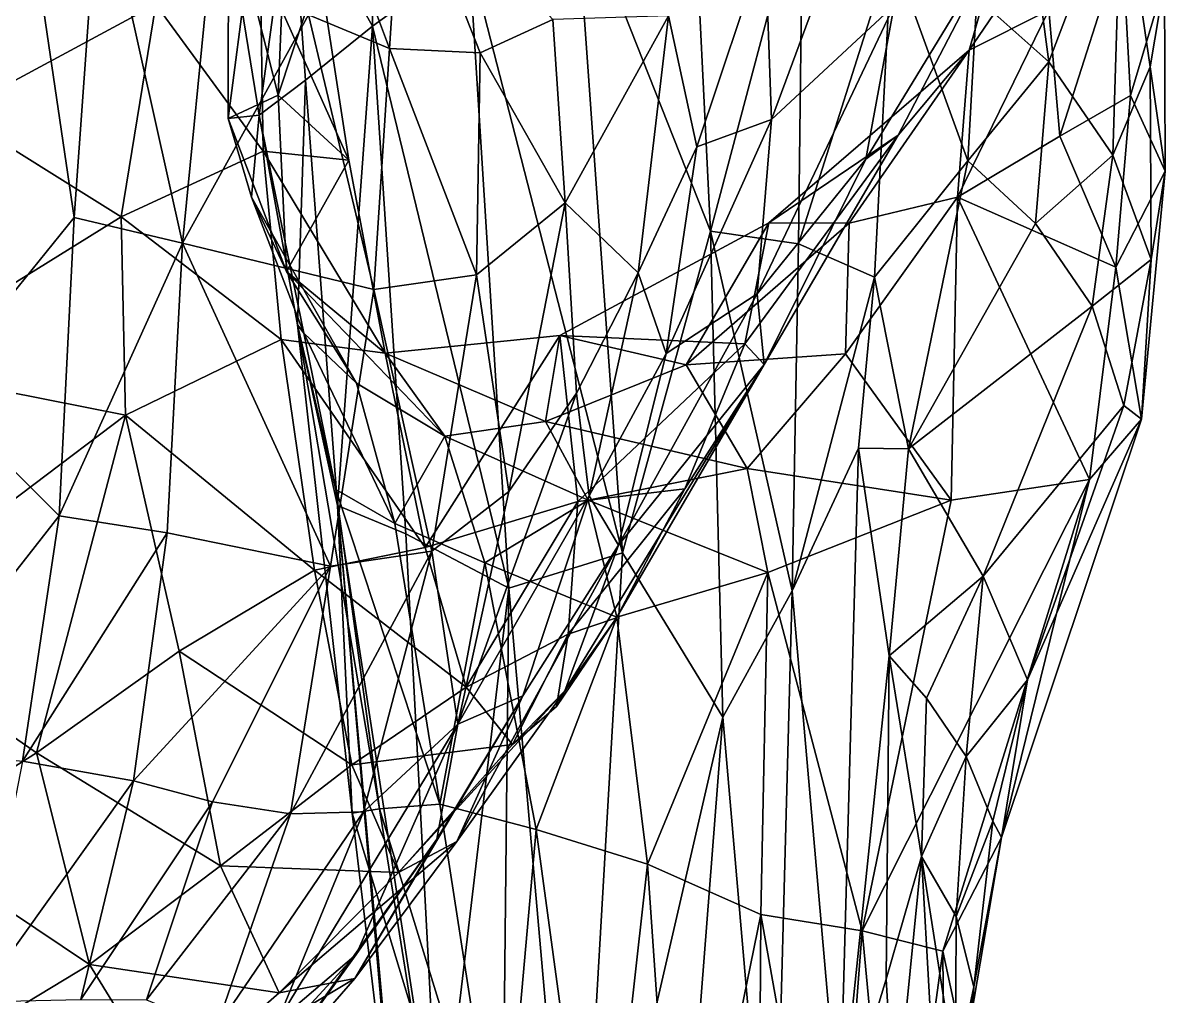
# Model space of a CAD drawing. Extents: x -1.1 to 1.1, y -4.3 to 7.3.
# Drawn here: x 0.4645 to 0.6602, y -1.7024 to -1.5356 of the extents above; entities that cross this region are included whole.
import ezdxf

# ---------------------------------------------------------------- set-up
doc = ezdxf.new("R2010")
doc.units = 0
doc.layers.add('T_REX$LWO', color=1, linetype='CONTINUOUS')

msp = doc.modelspace()

# ---------------------------------------------------------------- linework, layer by layer
at = {"layer": 'T_REX$LWO'}
for points in [[(0.47332, -1.56899, 3.25353), (0.45985, -1.47778, 3.2816), (0.44925, -1.59869, 3.29243)], [(0.4776, -1.50921, 3.23126), (0.45985, -1.47778, 3.2816), (0.47332, -1.56899, 3.25353)], [(0.51048, -1.51125, 2.6818), (0.52365, -1.48285, 2.67463), (0.52441, -1.5362, 2.65419)], [(0.54093, -1.52411, 2.64502), (0.52441, -1.5362, 2.65419), (0.52365, -1.48285, 2.67463)], [(0.51102, -1.49655, 3.1487), (0.51345, -1.53424, 3.17818), (0.5273, -1.54004, 3.15033)], [(0.5273, -1.54004, 3.15033), (0.52945, -1.50684, 3.11399), (0.51102, -1.49655, 3.1487)], [(0.59162, -1.52185, 2.89194), (0.59274, -1.55218, 2.90023), (0.61, -1.50559, 2.83206)], [(0.61374, -1.53265, 2.8408), (0.61, -1.50559, 2.83206), (0.59274, -1.55218, 2.90023)], [(0.52945, -1.50684, 3.11399), (0.5273, -1.54004, 3.15033), (0.54284, -1.54075, 3.121)], [(0.52945, -1.50684, 3.11399), (0.54284, -1.54075, 3.121), (0.5553, -1.53503, 3.07815)], [(0.4776, -1.50921, 3.23126), (0.47332, -1.56899, 3.25353), (0.49184, -1.57338, 3.21911)], [(0.49184, -1.57338, 3.21911), (0.49647, -1.52624, 3.20314), (0.4776, -1.50921, 3.23126)], [(0.55909, -1.51264, 2.64129), (0.57927, -1.50967, 2.63904), (0.58229, -1.57129, 2.61034)], [(0.58229, -1.57129, 2.61034), (0.57927, -1.50967, 2.63904), (0.59807, -1.51162, 2.64041)], [(0.64025, -1.53345, 2.75086), (0.64765, -1.50932, 2.75679), (0.62657, -1.54027, 2.76458)], [(0.62657, -1.54027, 2.76458), (0.64765, -1.50932, 2.75679), (0.63226, -1.52058, 2.79363)], [(0.63617, -1.51173, 2.66519), (0.6527, -1.50963, 2.69131), (0.64023, -1.54231, 2.65814)], [(0.6527, -1.50963, 2.69131), (0.65119, -1.55827, 2.66886), (0.64023, -1.54231, 2.65814)], [(0.6527, -1.50963, 2.69131), (0.65758, -1.54318, 2.68861), (0.65119, -1.55827, 2.66886)], [(0.6527, -1.50963, 2.69131), (0.66003, -1.52853, 2.70894), (0.65758, -1.54318, 2.68861)], [(0.44642, -1.52997, 2.88576), (0.46933, -1.51195, 2.84389), (0.45281, -1.55103, 2.84946)], [(0.48726, -1.53248, 2.7901), (0.45281, -1.55103, 2.84946), (0.46933, -1.51195, 2.84389)], [(0.51048, -1.51125, 2.6818), (0.50501, -1.55143, 2.69285), (0.49972, -1.51903, 2.70858)], [(0.50501, -1.55143, 2.69285), (0.51048, -1.51125, 2.6818), (0.51293, -1.54543, 2.66944)], [(0.52441, -1.5362, 2.65419), (0.51293, -1.54543, 2.66944), (0.51048, -1.51125, 2.6818)], [(0.59734, -1.57351, 2.61255), (0.58229, -1.57129, 2.61034), (0.59807, -1.51162, 2.64041)], [(0.59734, -1.57351, 2.61255), (0.59807, -1.51162, 2.64041), (0.61326, -1.52317, 2.64193)], [(0.64023, -1.54231, 2.65814), (0.62792, -1.53128, 2.64915), (0.63617, -1.51173, 2.66519)], [(0.54093, -1.52411, 2.64502), (0.55909, -1.51264, 2.64129), (0.56723, -1.62646, 2.58883)], [(0.58229, -1.57129, 2.61034), (0.56723, -1.62646, 2.58883), (0.55909, -1.51264, 2.64129)], [(0.49972, -1.51903, 2.70858), (0.49965, -1.55198, 2.72204), (0.50291, -1.52706, 2.71957)], [(0.49965, -1.55198, 2.72204), (0.49972, -1.51903, 2.70858), (0.50501, -1.55143, 2.69285)], [(0.50291, -1.52706, 2.71957), (0.50825, -1.548, 2.72424), (0.50945, -1.51906, 2.72418)], [(0.51534, -1.52655, 2.72615), (0.50945, -1.51906, 2.72418), (0.50825, -1.548, 2.72424)], [(0.57511, -1.5344, 2.98849), (0.57993, -1.55687, 2.96371), (0.59162, -1.52185, 2.89194)], [(0.59274, -1.55218, 2.90023), (0.59162, -1.52185, 2.89194), (0.57993, -1.55687, 2.96371)], [(0.61442, -1.55486, 2.80036), (0.63226, -1.52058, 2.79363), (0.60888, -1.55897, 2.84045)], [(0.61374, -1.53265, 2.8408), (0.60888, -1.55897, 2.84045), (0.63226, -1.52058, 2.79363)], [(0.63226, -1.52058, 2.79363), (0.61442, -1.55486, 2.80036), (0.62657, -1.54027, 2.76458)], [(0.64209, -1.55501, 2.73409), (0.65281, -1.52164, 2.73784), (0.64025, -1.53345, 2.75086)], [(0.64209, -1.55501, 2.73409), (0.65421, -1.54805, 2.72313), (0.65281, -1.52164, 2.73784)], [(0.65281, -1.52164, 2.73784), (0.65421, -1.54805, 2.72313), (0.66003, -1.52853, 2.70894)], [(0.61037, -1.57922, 2.61811), (0.59734, -1.57351, 2.61255), (0.61326, -1.52317, 2.64193)], [(0.61037, -1.57922, 2.61811), (0.61326, -1.52317, 2.64193), (0.62635, -1.55925, 2.63778)], [(0.62635, -1.55925, 2.63778), (0.61326, -1.52317, 2.64193), (0.62792, -1.53128, 2.64915)], [(0.48726, -1.53248, 2.7901), (0.50514, -1.52511, 2.75297), (0.50565, -1.55761, 2.75891)], [(0.50514, -1.52511, 2.75297), (0.51534, -1.52655, 2.72615), (0.52032, -1.55914, 2.73036)], [(0.52032, -1.55914, 2.73036), (0.50565, -1.55761, 2.75891), (0.50514, -1.52511, 2.75297)], [(0.52441, -1.5362, 2.65419), (0.54093, -1.52411, 2.64502), (0.54775, -1.63249, 2.59676)], [(0.56723, -1.62646, 2.58883), (0.54775, -1.63249, 2.59676), (0.54093, -1.52411, 2.64502)], [(0.49184, -1.57338, 3.21911), (0.51345, -1.53424, 3.17818), (0.49647, -1.52624, 3.20314)], [(0.50825, -1.548, 2.72424), (0.50291, -1.52706, 2.71957), (0.49965, -1.55198, 2.72204)], [(0.50825, -1.548, 2.72424), (0.52032, -1.55914, 2.73036), (0.51534, -1.52655, 2.72615)], [(0.66003, -1.52853, 2.70894), (0.65421, -1.54805, 2.72313), (0.66015, -1.56106, 2.70152)], [(0.66003, -1.52853, 2.70894), (0.66015, -1.56106, 2.70152), (0.65758, -1.54318, 2.68861)], [(0.62635, -1.55925, 2.63778), (0.62792, -1.53128, 2.64915), (0.64023, -1.54231, 2.65814)], [(0.45281, -1.55103, 2.84946), (0.48726, -1.53248, 2.7901), (0.48134, -1.56887, 2.80095)], [(0.50565, -1.55761, 2.75891), (0.48134, -1.56887, 2.80095), (0.48726, -1.53248, 2.7901)], [(0.59274, -1.55218, 2.90023), (0.59025, -1.58208, 2.90225), (0.61374, -1.53265, 2.8408)], [(0.60888, -1.55897, 2.84045), (0.61374, -1.53265, 2.8408), (0.59025, -1.58208, 2.90225)], [(0.62456, -1.56546, 2.74742), (0.64025, -1.53345, 2.75086), (0.62657, -1.54027, 2.76458)], [(0.62456, -1.56546, 2.74742), (0.64209, -1.55501, 2.73409), (0.64025, -1.53345, 2.75086)], [(0.51345, -1.53424, 3.17818), (0.49184, -1.57338, 3.21911), (0.52461, -1.58132, 3.16864)], [(0.52461, -1.58132, 3.16864), (0.5273, -1.54004, 3.15033), (0.51345, -1.53424, 3.17818)], [(0.5553, -1.53503, 3.07815), (0.54284, -1.54075, 3.121), (0.55738, -1.56647, 3.08851)], [(0.5553, -1.53503, 3.07815), (0.55738, -1.56647, 3.08851), (0.57511, -1.5344, 2.98849)], [(0.56991, -1.57846, 3.01553), (0.57511, -1.5344, 2.98849), (0.55738, -1.56647, 3.08851)], [(0.57511, -1.5344, 2.98849), (0.56991, -1.57846, 3.01553), (0.57993, -1.55687, 2.96371)], [(0.52441, -1.5362, 2.65419), (0.5184, -1.61835, 2.64015), (0.51293, -1.54543, 2.66944)], [(0.5184, -1.61835, 2.64015), (0.52441, -1.5362, 2.65419), (0.53009, -1.62317, 2.61716)], [(0.54775, -1.63249, 2.59676), (0.53009, -1.62317, 2.61716), (0.52441, -1.5362, 2.65419)], [(0.5273, -1.54004, 3.15033), (0.52461, -1.58132, 3.16864), (0.54223, -1.57879, 3.13678)], [(0.54223, -1.57879, 3.13678), (0.54284, -1.54075, 3.121), (0.5273, -1.54004, 3.15033)], [(0.54284, -1.54075, 3.121), (0.54223, -1.57879, 3.13678), (0.55738, -1.56647, 3.08851)], [(0.59228, -1.56986, 2.76417), (0.60605, -1.56993, 2.76108), (0.62657, -1.54027, 2.76458)], [(0.59228, -1.56986, 2.76417), (0.62657, -1.54027, 2.76458), (0.61442, -1.55486, 2.80036)], [(0.60605, -1.56993, 2.76108), (0.62456, -1.56546, 2.74742), (0.62657, -1.54027, 2.76458)], [(0.63797, -1.57002, 2.64747), (0.62635, -1.55925, 2.63778), (0.64023, -1.54231, 2.65814)], [(0.63797, -1.57002, 2.64747), (0.64023, -1.54231, 2.65814), (0.65119, -1.55827, 2.66886)], [(0.65758, -1.54318, 2.68861), (0.65778, -1.57619, 2.67987), (0.65119, -1.55827, 2.66886)], [(0.65758, -1.54318, 2.68861), (0.66015, -1.56106, 2.70152), (0.65778, -1.57619, 2.67987)], [(0.51152, -1.58736, 2.67439), (0.50501, -1.55143, 2.69285), (0.51293, -1.54543, 2.66944)], [(0.51152, -1.58736, 2.67439), (0.51293, -1.54543, 2.66944), (0.5184, -1.61835, 2.64015)], [(0.49965, -1.55198, 2.72204), (0.50967, -1.57822, 2.73548), (0.50825, -1.548, 2.72424)], [(0.52032, -1.55914, 2.73036), (0.50825, -1.548, 2.72424), (0.50967, -1.57822, 2.73548)], [(0.6517, -1.57749, 2.71503), (0.65421, -1.54805, 2.72313), (0.64209, -1.55501, 2.73409)], [(0.65421, -1.54805, 2.72313), (0.6517, -1.57749, 2.71503), (0.66015, -1.56106, 2.70152)], [(0.48134, -1.56887, 2.80095), (0.44002, -1.59449, 2.86803), (0.45281, -1.55103, 2.84946)], [(0.50501, -1.55143, 2.69285), (0.50366, -1.56551, 2.71579), (0.49965, -1.55198, 2.72204)], [(0.51266, -1.58882, 2.69811), (0.50366, -1.56551, 2.71579), (0.50501, -1.55143, 2.69285)], [(0.50501, -1.55143, 2.69285), (0.51152, -1.58736, 2.67439), (0.51266, -1.58882, 2.69811)], [(0.49965, -1.55198, 2.72204), (0.50366, -1.56551, 2.71579), (0.50967, -1.57822, 2.73548)], [(0.57993, -1.55687, 2.96371), (0.57471, -1.59228, 2.96785), (0.59274, -1.55218, 2.90023)], [(0.59025, -1.58208, 2.90225), (0.59274, -1.55218, 2.90023), (0.57471, -1.59228, 2.96785)], [(0.58819, -1.59063, 2.80076), (0.61442, -1.55486, 2.80036), (0.59149, -1.59417, 2.86487)], [(0.61442, -1.55486, 2.80036), (0.58819, -1.59063, 2.80076), (0.59228, -1.56986, 2.76417)], [(0.60888, -1.55897, 2.84045), (0.59149, -1.59417, 2.86487), (0.61442, -1.55486, 2.80036)], [(0.62456, -1.56546, 2.74742), (0.6517, -1.57749, 2.71503), (0.64209, -1.55501, 2.73409)], [(0.57471, -1.59228, 2.96785), (0.57993, -1.55687, 2.96371), (0.56991, -1.57846, 3.01553)], [(0.48134, -1.56887, 2.80095), (0.50565, -1.55761, 2.75891), (0.50877, -1.58986, 2.77678)], [(0.50565, -1.55761, 2.75891), (0.52032, -1.55914, 2.73036), (0.52656, -1.59222, 2.7472)], [(0.52656, -1.59222, 2.7472), (0.50877, -1.58986, 2.77678), (0.50565, -1.55761, 2.75891)], [(0.50967, -1.57822, 2.73548), (0.52656, -1.59222, 2.7472), (0.52032, -1.55914, 2.73036)], [(0.59025, -1.58208, 2.90225), (0.59149, -1.59417, 2.86487), (0.60888, -1.55897, 2.84045)], [(0.61622, -1.60859, 2.61631), (0.61037, -1.57922, 2.61811), (0.62635, -1.55925, 2.63778)], [(0.61622, -1.60859, 2.61631), (0.62635, -1.55925, 2.63778), (0.63797, -1.57002, 2.64747)], [(0.65119, -1.55827, 2.66886), (0.64767, -1.58414, 2.6589), (0.63797, -1.57002, 2.64747)], [(0.64767, -1.58414, 2.6589), (0.65119, -1.55827, 2.66886), (0.65778, -1.57619, 2.67987)], [(0.66015, -1.56106, 2.70152), (0.6517, -1.57749, 2.71503), (0.65612, -1.6035, 2.68767)], [(0.66015, -1.56106, 2.70152), (0.65612, -1.6035, 2.68767), (0.65778, -1.57619, 2.67987)], [(0.50366, -1.56551, 2.71579), (0.51266, -1.58882, 2.69811), (0.52165, -1.59736, 2.71645)], [(0.52165, -1.59736, 2.71645), (0.50967, -1.57822, 2.73548), (0.50366, -1.56551, 2.71579)], [(0.54772, -1.61595, 3.10361), (0.55738, -1.56647, 3.08851), (0.54223, -1.57879, 3.13678)], [(0.55738, -1.56647, 3.08851), (0.54772, -1.61595, 3.10361), (0.55933, -1.59909, 3.0621)], [(0.55738, -1.56647, 3.08851), (0.55933, -1.59909, 3.0621), (0.56991, -1.57846, 3.01553)], [(0.60538, -1.59233, 2.74654), (0.62456, -1.56546, 2.74742), (0.60605, -1.56993, 2.76108)], [(0.62353, -1.61738, 2.71995), (0.62456, -1.56546, 2.74742), (0.60538, -1.59233, 2.74654)], [(0.62353, -1.61738, 2.71995), (0.64722, -1.61389, 2.70175), (0.62456, -1.56546, 2.74742)], [(0.64722, -1.61389, 2.70175), (0.6517, -1.57749, 2.71503), (0.62456, -1.56546, 2.74742)], [(0.44002, -1.59449, 2.86803), (0.48134, -1.56887, 2.80095), (0.48209, -1.60286, 2.81837)], [(0.47074, -1.6201, 3.23788), (0.47332, -1.56899, 3.25353), (0.44925, -1.59869, 3.29243)], [(0.49184, -1.57338, 3.21911), (0.47332, -1.56899, 3.25353), (0.47074, -1.6201, 3.23788)], [(0.50877, -1.58986, 2.77678), (0.48209, -1.60286, 2.81837), (0.48134, -1.56887, 2.80095)], [(0.55649, -1.58918, 2.75796), (0.57813, -1.59421, 2.75764), (0.59228, -1.56986, 2.76417)], [(0.55649, -1.58918, 2.75796), (0.59228, -1.56986, 2.76417), (0.58819, -1.59063, 2.80076)], [(0.57813, -1.59421, 2.75764), (0.60605, -1.56993, 2.76108), (0.59228, -1.56986, 2.76417)], [(0.57813, -1.59421, 2.75764), (0.60538, -1.59233, 2.74654), (0.60605, -1.56993, 2.76108)], [(0.61622, -1.60859, 2.61631), (0.63797, -1.57002, 2.64747), (0.64767, -1.58414, 2.6589)], [(0.56723, -1.62646, 2.58883), (0.58229, -1.57129, 2.61034), (0.58438, -1.65459, 2.57606)], [(0.59626, -1.63293, 2.58793), (0.58229, -1.57129, 2.61034), (0.59734, -1.57351, 2.61255)], [(0.58438, -1.65459, 2.57606), (0.58229, -1.57129, 2.61034), (0.59626, -1.63293, 2.58793)], [(0.47074, -1.6201, 3.23788), (0.48924, -1.62303, 3.21325), (0.49184, -1.57338, 3.21911)], [(0.48924, -1.62303, 3.21325), (0.51722, -1.6287, 3.17299), (0.49184, -1.57338, 3.21911)], [(0.52461, -1.58132, 3.16864), (0.49184, -1.57338, 3.21911), (0.51722, -1.6287, 3.17299)], [(0.59626, -1.63293, 2.58793), (0.59734, -1.57351, 2.61255), (0.61037, -1.57922, 2.61811)], [(0.65778, -1.57619, 2.67987), (0.65305, -1.60119, 2.67112), (0.64767, -1.58414, 2.6589)], [(0.65305, -1.60119, 2.67112), (0.65778, -1.57619, 2.67987), (0.65612, -1.6035, 2.68767)], [(0.50967, -1.57822, 2.73548), (0.52165, -1.59736, 2.71645), (0.5368, -1.60643, 2.72909)], [(0.5368, -1.60643, 2.72909), (0.52656, -1.59222, 2.7472), (0.50967, -1.57822, 2.73548)], [(0.54223, -1.57879, 3.13678), (0.52461, -1.58132, 3.16864), (0.53458, -1.62615, 3.14008)], [(0.54223, -1.57879, 3.13678), (0.53458, -1.62615, 3.14008), (0.54772, -1.61595, 3.10361)], [(0.56151, -1.61666, 3.01566), (0.56991, -1.57846, 3.01553), (0.55933, -1.59909, 3.0621)], [(0.56991, -1.57846, 3.01553), (0.56151, -1.61666, 3.01566), (0.57471, -1.59228, 2.96785)], [(0.6517, -1.57749, 2.71503), (0.64722, -1.61389, 2.70175), (0.65612, -1.6035, 2.68767)], [(0.60763, -1.6085, 2.60634), (0.59626, -1.63293, 2.58793), (0.61037, -1.57922, 2.61811)], [(0.60763, -1.6085, 2.60634), (0.61037, -1.57922, 2.61811), (0.61622, -1.60859, 2.61631)], [(0.52461, -1.58132, 3.16864), (0.51722, -1.6287, 3.17299), (0.53458, -1.62615, 3.14008)], [(0.57471, -1.59228, 2.96785), (0.56651, -1.6251, 2.96276), (0.59025, -1.58208, 2.90225)], [(0.59149, -1.59417, 2.86487), (0.59025, -1.58208, 2.90225), (0.56651, -1.6251, 2.96276)], [(0.64767, -1.58414, 2.6589), (0.62898, -1.63041, 2.63484), (0.61622, -1.60859, 2.61631)], [(0.62898, -1.63041, 2.63484), (0.64767, -1.58414, 2.6589), (0.65305, -1.60119, 2.67112)], [(0.52093, -1.67105, 2.64037), (0.51152, -1.58736, 2.67439), (0.5184, -1.61835, 2.64015)], [(0.51152, -1.58736, 2.67439), (0.52093, -1.67105, 2.64037), (0.52562, -1.6703, 2.66229)], [(0.52562, -1.6703, 2.66229), (0.51813, -1.6156, 2.68576), (0.51152, -1.58736, 2.67439)], [(0.51813, -1.6156, 2.68576), (0.51266, -1.58882, 2.69811), (0.51152, -1.58736, 2.67439)], [(0.48209, -1.60286, 2.81837), (0.50877, -1.58986, 2.77678), (0.51445, -1.6294, 2.81861)], [(0.50877, -1.58986, 2.77678), (0.52656, -1.59222, 2.7472), (0.53344, -1.6255, 2.78659)], [(0.53344, -1.6255, 2.78659), (0.51445, -1.6294, 2.81861), (0.50877, -1.58986, 2.77678)], [(0.51266, -1.58882, 2.69811), (0.51813, -1.6156, 2.68576), (0.52824, -1.62142, 2.70375)], [(0.52824, -1.62142, 2.70375), (0.52165, -1.59736, 2.71645), (0.51266, -1.58882, 2.69811)], [(0.52656, -1.59222, 2.7472), (0.55405, -1.60393, 2.74918), (0.55649, -1.58918, 2.75796)], [(0.52656, -1.59222, 2.7472), (0.55649, -1.58918, 2.75796), (0.53344, -1.6255, 2.78659)], [(0.55649, -1.58918, 2.75796), (0.55955, -1.61761, 2.79586), (0.53344, -1.6255, 2.78659)], [(0.55405, -1.60393, 2.74918), (0.57813, -1.59421, 2.75764), (0.55649, -1.58918, 2.75796)], [(0.58819, -1.59063, 2.80076), (0.55955, -1.61761, 2.79586), (0.55649, -1.58918, 2.75796)], [(0.55405, -1.60393, 2.74918), (0.52656, -1.59222, 2.7472), (0.5368, -1.60643, 2.72909)], [(0.55955, -1.61761, 2.79586), (0.58819, -1.59063, 2.80076), (0.57786, -1.61549, 2.84928)], [(0.56651, -1.6251, 2.96276), (0.57471, -1.59228, 2.96785), (0.56151, -1.61666, 3.01566)], [(0.59149, -1.59417, 2.86487), (0.57786, -1.61549, 2.84928), (0.58819, -1.59063, 2.80076)], [(0.58857, -1.61197, 2.73945), (0.60538, -1.59233, 2.74654), (0.57813, -1.59421, 2.75764)], [(0.58857, -1.61197, 2.73945), (0.62353, -1.61738, 2.71995), (0.60538, -1.59233, 2.74654)], [(0.48209, -1.60286, 2.81837), (0.43495, -1.6385, 2.89734), (0.44002, -1.59449, 2.86803)], [(0.55405, -1.60393, 2.74918), (0.58857, -1.61197, 2.73945), (0.57813, -1.59421, 2.75764)], [(0.59149, -1.59417, 2.86487), (0.55733, -1.65006, 2.94287), (0.5662, -1.63759, 2.89994)], [(0.56651, -1.6251, 2.96276), (0.55733, -1.65006, 2.94287), (0.59149, -1.59417, 2.86487)], [(0.59149, -1.59417, 2.86487), (0.5662, -1.63759, 2.89994), (0.57786, -1.61549, 2.84928)], [(0.5368, -1.60643, 2.72909), (0.52165, -1.59736, 2.71645), (0.52824, -1.62142, 2.70375)], [(0.47074, -1.6201, 3.23788), (0.44925, -1.59869, 3.29243), (0.43983, -1.65953, 3.23837)], [(0.53902, -1.65577, 3.09098), (0.55933, -1.59909, 3.0621), (0.54772, -1.61595, 3.10361)], [(0.55933, -1.59909, 3.0621), (0.53902, -1.65577, 3.09098), (0.56151, -1.61666, 3.01566)], [(0.65305, -1.60119, 2.67112), (0.63656, -1.64817, 2.65504), (0.62898, -1.63041, 2.63484)], [(0.63656, -1.64817, 2.65504), (0.65305, -1.60119, 2.67112), (0.65612, -1.6035, 2.68767)], [(0.43495, -1.6385, 2.89734), (0.48209, -1.60286, 2.81837), (0.46684, -1.6607, 2.89095)], [(0.49127, -1.64326, 2.85397), (0.46684, -1.6607, 2.89095), (0.48209, -1.60286, 2.81837)], [(0.51445, -1.6294, 2.81861), (0.49127, -1.64326, 2.85397), (0.48209, -1.60286, 2.81837)], [(0.56135, -1.61741, 2.7323), (0.55405, -1.60393, 2.74918), (0.5368, -1.60643, 2.72909)], [(0.58857, -1.61197, 2.73945), (0.55405, -1.60393, 2.74918), (0.56135, -1.61741, 2.7323)], [(0.63213, -1.67524, 2.66381), (0.65612, -1.6035, 2.68767), (0.64722, -1.61389, 2.70175)], [(0.65612, -1.6035, 2.68767), (0.63213, -1.67524, 2.66381), (0.63656, -1.64817, 2.65504)], [(0.54364, -1.62816, 2.71593), (0.5368, -1.60643, 2.72909), (0.52824, -1.62142, 2.70375)], [(0.56135, -1.61741, 2.7323), (0.5368, -1.60643, 2.72909), (0.54364, -1.62816, 2.71593)], [(0.60437, -1.72579, 2.56512), (0.59626, -1.63293, 2.58793), (0.60763, -1.6085, 2.60634)], [(0.60437, -1.72579, 2.56512), (0.60763, -1.6085, 2.60634), (0.61287, -1.64408, 2.60465)], [(0.61287, -1.64408, 2.60465), (0.60763, -1.6085, 2.60634), (0.61622, -1.60859, 2.61631)], [(0.61287, -1.64408, 2.60465), (0.61622, -1.60859, 2.61631), (0.62898, -1.63041, 2.63484)], [(0.59208, -1.62982, 2.72328), (0.58857, -1.61197, 2.73945), (0.56135, -1.61741, 2.7323)], [(0.62353, -1.61738, 2.71995), (0.58857, -1.61197, 2.73945), (0.59208, -1.62982, 2.72328)], [(0.62208, -1.69467, 2.67175), (0.64722, -1.61389, 2.70175), (0.60826, -1.69121, 2.68604)], [(0.64722, -1.61389, 2.70175), (0.62353, -1.61738, 2.71995), (0.60826, -1.69121, 2.68604)], [(0.64722, -1.61389, 2.70175), (0.62208, -1.69467, 2.67175), (0.63213, -1.67524, 2.66381)], [(0.51813, -1.6156, 2.68576), (0.52562, -1.6703, 2.66229), (0.53594, -1.66952, 2.68199)], [(0.53594, -1.66952, 2.68199), (0.52824, -1.62142, 2.70375), (0.51813, -1.6156, 2.68576)], [(0.53902, -1.65577, 3.09098), (0.54772, -1.61595, 3.10361), (0.53458, -1.62615, 3.14008)], [(0.55791, -1.64038, 2.84798), (0.57786, -1.61549, 2.84928), (0.5662, -1.63759, 2.89994)], [(0.57786, -1.61549, 2.84928), (0.55791, -1.64038, 2.84798), (0.55955, -1.61761, 2.79586)], [(0.53344, -1.6255, 2.78659), (0.55955, -1.61761, 2.79586), (0.54046, -1.64948, 2.84257)], [(0.55013, -1.65093, 3.00494), (0.56151, -1.61666, 3.01566), (0.53902, -1.65577, 3.09098)], [(0.55955, -1.61761, 2.79586), (0.55791, -1.64038, 2.84798), (0.54046, -1.64948, 2.84257)], [(0.56624, -1.63744, 2.71963), (0.56135, -1.61741, 2.7323), (0.54364, -1.62816, 2.71593)], [(0.56151, -1.61666, 3.01566), (0.55013, -1.65093, 3.00494), (0.56651, -1.6251, 2.96276)], [(0.59208, -1.62982, 2.72328), (0.56135, -1.61741, 2.7323), (0.56624, -1.63744, 2.71963)], [(0.60826, -1.69121, 2.68604), (0.62353, -1.61738, 2.71995), (0.59208, -1.62982, 2.72328)], [(0.5184, -1.61835, 2.64015), (0.53009, -1.62317, 2.61716), (0.53586, -1.73257, 2.576)], [(0.52812, -1.72625, 2.59424), (0.5184, -1.61835, 2.64015), (0.53586, -1.73257, 2.576)], [(0.5184, -1.61835, 2.64015), (0.52812, -1.72625, 2.59424), (0.52884, -1.73777, 2.60465)], [(0.52884, -1.73777, 2.60465), (0.52093, -1.67105, 2.64037), (0.5184, -1.61835, 2.64015)], [(0.47074, -1.6201, 3.23788), (0.43983, -1.65953, 3.23837), (0.46447, -1.66212, 3.21173)], [(0.48924, -1.62303, 3.21325), (0.47074, -1.6201, 3.23788), (0.46447, -1.66212, 3.21173)], [(0.54364, -1.62816, 2.71593), (0.52824, -1.62142, 2.70375), (0.53594, -1.66952, 2.68199)], [(0.46447, -1.66212, 3.21173), (0.48348, -1.66548, 3.19299), (0.48924, -1.62303, 3.21325)], [(0.51722, -1.6287, 3.17299), (0.48924, -1.62303, 3.21325), (0.48348, -1.66548, 3.19299)], [(0.53586, -1.73257, 2.576), (0.53009, -1.62317, 2.61716), (0.54775, -1.63249, 2.59676)], [(0.51445, -1.6294, 2.81861), (0.53344, -1.6255, 2.78659), (0.54046, -1.64948, 2.84257)], [(0.56651, -1.6251, 2.96276), (0.55013, -1.65093, 3.00494), (0.53885, -1.6759, 2.97976)], [(0.55733, -1.65006, 2.94287), (0.56651, -1.6251, 2.96276), (0.53885, -1.6759, 2.97976)], [(0.51033, -1.67113, 3.15109), (0.52286, -1.67079, 3.12942), (0.53458, -1.62615, 3.14008)], [(0.53458, -1.62615, 3.14008), (0.51722, -1.6287, 3.17299), (0.51033, -1.67113, 3.15109)], [(0.53458, -1.62615, 3.14008), (0.52286, -1.67079, 3.12942), (0.53902, -1.65577, 3.09098)], [(0.54775, -1.63249, 2.59676), (0.56723, -1.62646, 2.58883), (0.55928, -1.76352, 2.54523)], [(0.55928, -1.76352, 2.54523), (0.56723, -1.62646, 2.58883), (0.58438, -1.65459, 2.57606)], [(0.48348, -1.66548, 3.19299), (0.49701, -1.6691, 3.17416), (0.51722, -1.6287, 3.17299)], [(0.49127, -1.64326, 2.85397), (0.51445, -1.6294, 2.81861), (0.52083, -1.66277, 2.87533)], [(0.49701, -1.6691, 3.17416), (0.51033, -1.67113, 3.15109), (0.51722, -1.6287, 3.17299)], [(0.54046, -1.64948, 2.84257), (0.52083, -1.66277, 2.87533), (0.51445, -1.6294, 2.81861)], [(0.55244, -1.67382, 2.69413), (0.54364, -1.62816, 2.71593), (0.53594, -1.66952, 2.68199)], [(0.56624, -1.63744, 2.71963), (0.54364, -1.62816, 2.71593), (0.55244, -1.67382, 2.69413)], [(0.59208, -1.62982, 2.72328), (0.56624, -1.63744, 2.71963), (0.57147, -1.67978, 2.69785)], [(0.59093, -1.68842, 2.6932), (0.59208, -1.62982, 2.72328), (0.57147, -1.67978, 2.69785)], [(0.59208, -1.62982, 2.72328), (0.59093, -1.68842, 2.6932), (0.60826, -1.69121, 2.68604)], [(0.61929, -1.65136, 2.61604), (0.61287, -1.64408, 2.60465), (0.62898, -1.63041, 2.63484)], [(0.62898, -1.63041, 2.63484), (0.62607, -1.66131, 2.63051), (0.61929, -1.65136, 2.61604)], [(0.62607, -1.66131, 2.63051), (0.62898, -1.63041, 2.63484), (0.63656, -1.64817, 2.65504)], [(0.54775, -1.63249, 2.59676), (0.54652, -1.74553, 2.55904), (0.53586, -1.73257, 2.576)], [(0.54652, -1.74553, 2.55904), (0.54775, -1.63249, 2.59676), (0.55928, -1.76352, 2.54523)], [(0.58438, -1.65459, 2.57606), (0.59626, -1.63293, 2.58793), (0.59303, -1.75417, 2.54805)], [(0.60437, -1.72579, 2.56512), (0.59303, -1.75417, 2.54805), (0.59626, -1.63293, 2.58793)], [(0.57147, -1.67978, 2.69785), (0.56624, -1.63744, 2.71963), (0.55244, -1.67382, 2.69413)], [(0.46684, -1.6607, 2.89095), (0.44363, -1.67532, 2.9278), (0.43495, -1.6385, 2.89734)], [(0.5662, -1.63759, 2.89994), (0.55733, -1.65006, 2.94287), (0.55589, -1.65277, 2.90134)], [(0.5662, -1.63759, 2.89994), (0.55589, -1.65277, 2.90134), (0.55791, -1.64038, 2.84798)], [(0.54046, -1.64948, 2.84257), (0.55791, -1.64038, 2.84798), (0.54835, -1.65929, 2.89981)], [(0.55791, -1.64038, 2.84798), (0.55589, -1.65277, 2.90134), (0.54835, -1.65929, 2.89981)], [(0.46684, -1.6607, 2.89095), (0.49127, -1.64326, 2.85397), (0.49834, -1.68008, 2.90906)], [(0.52083, -1.66277, 2.87533), (0.49834, -1.68008, 2.90906), (0.49127, -1.64326, 2.85397)], [(0.60437, -1.72579, 2.56512), (0.61287, -1.64408, 2.60465), (0.61238, -1.69948, 2.58568)], [(0.61238, -1.69948, 2.58568), (0.61287, -1.64408, 2.60465), (0.61843, -1.67844, 2.60646)], [(0.61843, -1.67844, 2.60646), (0.61287, -1.64408, 2.60465), (0.61929, -1.65136, 2.61604)], [(0.63656, -1.64817, 2.65504), (0.63065, -1.67244, 2.64583), (0.62607, -1.66131, 2.63051)], [(0.63065, -1.67244, 2.64583), (0.63656, -1.64817, 2.65504), (0.63213, -1.67524, 2.66381)], [(0.52083, -1.66277, 2.87533), (0.54046, -1.64948, 2.84257), (0.54835, -1.65929, 2.89981)], [(0.55013, -1.65093, 3.00494), (0.53539, -1.6755, 3.04313), (0.52138, -1.69937, 3.01376)], [(0.53885, -1.6759, 2.97976), (0.55013, -1.65093, 3.00494), (0.52138, -1.69937, 3.01376)], [(0.52883, -1.68119, 2.93353), (0.54835, -1.65929, 2.89981), (0.55733, -1.65006, 2.94287)], [(0.55733, -1.65006, 2.94287), (0.53885, -1.6759, 2.97976), (0.52883, -1.68119, 2.93353)], [(0.53902, -1.65577, 3.09098), (0.53539, -1.6755, 3.04313), (0.55013, -1.65093, 3.00494)], [(0.55589, -1.65277, 2.90134), (0.55733, -1.65006, 2.94287), (0.54835, -1.65929, 2.89981)], [(0.61843, -1.67844, 2.60646), (0.61929, -1.65136, 2.61604), (0.62607, -1.66131, 2.63051)], [(0.55928, -1.76352, 2.54523), (0.58438, -1.65459, 2.57606), (0.57565, -1.7671, 2.5412)], [(0.59303, -1.75417, 2.54805), (0.57565, -1.7671, 2.5412), (0.58438, -1.65459, 2.57606)], [(0.53902, -1.65577, 3.09098), (0.52286, -1.67079, 3.12942), (0.50811, -1.70672, 3.10516)], [(0.5216, -1.69528, 3.07676), (0.53902, -1.65577, 3.09098), (0.50811, -1.70672, 3.10516)], [(0.53902, -1.65577, 3.09098), (0.5216, -1.69528, 3.07676), (0.53539, -1.6755, 3.04313)], [(0.44363, -1.67532, 2.9278), (0.46684, -1.6607, 2.89095), (0.47591, -1.69697, 2.94263)], [(0.49834, -1.68008, 2.90906), (0.47591, -1.69697, 2.94263), (0.46684, -1.6607, 2.89095)], [(0.54835, -1.65929, 2.89981), (0.52883, -1.68119, 2.93353), (0.52083, -1.66277, 2.87533)], [(0.48348, -1.66548, 3.19299), (0.46447, -1.66212, 3.21173), (0.45639, -1.70337, 3.18133)], [(0.49834, -1.68008, 2.90906), (0.52083, -1.66277, 2.87533), (0.52883, -1.68119, 2.93353)], [(0.62607, -1.66131, 2.63051), (0.62438, -1.68874, 2.61975), (0.61843, -1.67844, 2.60646)], [(0.62438, -1.68874, 2.61975), (0.62607, -1.66131, 2.63051), (0.63065, -1.67244, 2.64583)], [(0.45639, -1.70337, 3.18133), (0.47446, -1.70295, 3.16364), (0.48348, -1.66548, 3.19299)], [(0.49701, -1.6691, 3.17416), (0.48348, -1.66548, 3.19299), (0.47446, -1.70295, 3.16364)], [(0.47446, -1.70295, 3.16364), (0.48571, -1.70301, 3.14318), (0.49701, -1.6691, 3.17416)], [(0.51033, -1.67113, 3.15109), (0.49701, -1.6691, 3.17416), (0.48571, -1.70301, 3.14318)], [(0.49762, -1.70792, 3.12509), (0.50811, -1.70672, 3.10516), (0.52286, -1.67079, 3.12942)], [(0.52286, -1.67079, 3.12942), (0.51033, -1.67113, 3.15109), (0.49762, -1.70792, 3.12509)], [(0.5311, -1.70457, 2.64259), (0.52562, -1.6703, 2.66229), (0.52093, -1.67105, 2.64037)], [(0.54668, -1.73879, 2.63644), (0.53594, -1.66952, 2.68199), (0.52562, -1.6703, 2.66229)], [(0.52562, -1.6703, 2.66229), (0.5311, -1.70457, 2.64259), (0.54668, -1.73879, 2.63644)], [(0.55244, -1.67382, 2.69413), (0.53594, -1.66952, 2.68199), (0.54668, -1.73879, 2.63644)], [(0.48571, -1.70301, 3.14318), (0.49762, -1.70792, 3.12509), (0.51033, -1.67113, 3.15109)], [(0.52093, -1.67105, 2.64037), (0.52884, -1.73777, 2.60465), (0.5311, -1.70457, 2.64259)], [(0.63065, -1.67244, 2.64583), (0.62739, -1.7008, 2.63324), (0.62438, -1.68874, 2.61975)], [(0.62739, -1.7008, 2.63324), (0.63065, -1.67244, 2.64583), (0.63213, -1.67524, 2.66381)], [(0.56325, -1.75361, 2.63878), (0.55244, -1.67382, 2.69413), (0.54668, -1.73879, 2.63644)], [(0.57147, -1.67978, 2.69785), (0.55244, -1.67382, 2.69413), (0.56325, -1.75361, 2.63878)], [(0.47591, -1.69697, 2.94263), (0.45604, -1.70899, 2.97486), (0.44363, -1.67532, 2.9278)], [(0.53539, -1.6755, 3.04313), (0.5216, -1.69528, 3.07676), (0.50537, -1.71778, 3.0437)], [(0.52138, -1.69937, 3.01376), (0.53539, -1.6755, 3.04313), (0.50537, -1.71778, 3.0437)], [(0.50841, -1.70185, 2.96599), (0.52883, -1.68119, 2.93353), (0.53885, -1.6759, 2.97976)], [(0.53885, -1.6759, 2.97976), (0.52138, -1.69937, 3.01376), (0.50841, -1.70185, 2.96599)], [(0.62587, -1.71221, 2.64593), (0.63213, -1.67524, 2.66381), (0.62208, -1.69467, 2.67175)], [(0.63213, -1.67524, 2.66381), (0.62587, -1.71221, 2.64593), (0.62739, -1.7008, 2.63324)], [(0.61386, -1.72456, 2.57729), (0.61238, -1.69948, 2.58568), (0.61843, -1.67844, 2.60646)], [(0.6213, -1.72898, 2.58927), (0.61386, -1.72456, 2.57729), (0.61843, -1.67844, 2.60646)], [(0.6213, -1.72898, 2.58927), (0.61843, -1.67844, 2.60646), (0.62427, -1.71571, 2.60915)], [(0.62438, -1.68874, 2.61975), (0.62427, -1.71571, 2.60915), (0.61843, -1.67844, 2.60646)], [(0.47591, -1.69697, 2.94263), (0.49834, -1.68008, 2.90906), (0.50841, -1.70185, 2.96599)], [(0.52883, -1.68119, 2.93353), (0.50841, -1.70185, 2.96599), (0.49834, -1.68008, 2.90906)], [(0.57685, -1.75729, 2.64213), (0.57147, -1.67978, 2.69785), (0.56325, -1.75361, 2.63878)], [(0.59093, -1.68842, 2.6932), (0.57147, -1.67978, 2.69785), (0.57685, -1.75729, 2.64213)], [(0.59046, -1.75871, 2.643), (0.59093, -1.68842, 2.6932), (0.57685, -1.75729, 2.64213)], [(0.59093, -1.68842, 2.6932), (0.59046, -1.75871, 2.643), (0.60319, -1.75744, 2.64125)], [(0.60319, -1.75744, 2.64125), (0.60826, -1.69121, 2.68604), (0.59093, -1.68842, 2.6932)], [(0.62427, -1.71571, 2.60915), (0.62438, -1.68874, 2.61975), (0.62739, -1.7008, 2.63324)], [(0.60826, -1.69121, 2.68604), (0.60319, -1.75744, 2.64125), (0.61411, -1.75307, 2.63675)], [(0.61411, -1.75307, 2.63675), (0.62208, -1.69467, 2.67175), (0.60826, -1.69121, 2.68604)], [(0.5216, -1.69528, 3.07676), (0.50811, -1.70672, 3.10516), (0.49119, -1.72844, 3.06838)], [(0.50537, -1.71778, 3.0437), (0.5216, -1.69528, 3.07676), (0.49119, -1.72844, 3.06838)], [(0.62208, -1.69467, 2.67175), (0.61411, -1.75307, 2.63675), (0.62247, -1.74314, 2.62911)], [(0.62247, -1.74314, 2.62911), (0.62587, -1.71221, 2.64593), (0.62208, -1.69467, 2.67175)], [(0.45604, -1.70899, 2.97486), (0.47591, -1.69697, 2.94263), (0.48923, -1.71861, 2.99634)], [(0.50841, -1.70185, 2.96599), (0.48923, -1.71861, 2.99634), (0.47591, -1.69697, 2.94263)], [(0.48923, -1.71861, 2.99634), (0.50841, -1.70185, 2.96599), (0.52138, -1.69937, 3.01376)], [(0.52138, -1.69937, 3.01376), (0.50537, -1.71778, 3.0437), (0.48923, -1.71861, 2.99634)], [(0.60437, -1.72579, 2.56512), (0.61238, -1.69948, 2.58568), (0.61386, -1.72456, 2.57729)], [(0.62739, -1.7008, 2.63324), (0.62561, -1.72961, 2.61979), (0.62427, -1.71571, 2.60915)], [(0.62561, -1.72961, 2.61979), (0.62739, -1.7008, 2.63324), (0.62587, -1.71221, 2.64593)]]:
    msp.add_3dface(points, dxfattribs=at)

doc.saveas('drawing.dxf')
